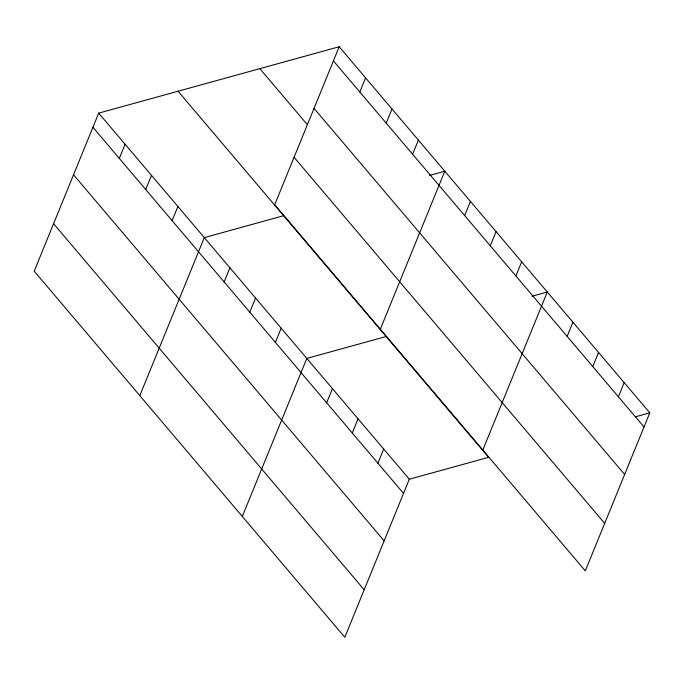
<?xml version="1.0" encoding="UTF-8"?>
<svg xmlns="http://www.w3.org/2000/svg" width="684" height="684" viewBox="0 0 684 684"><rect width="100%" height="100%" fill="white"/><g stroke="black" fill="none" stroke-linecap="round" stroke-linejoin="round"><path stroke-width="1.03" d="M339.187 46.743L274.694 204.773L585.307 570.858L649.8 412.828L339.187 46.743L98.693 113.142L34.2 271.172L344.813 637.257L409.306 479.227L488.667 457.314L178.054 91.228M119.315 158.414L125.095 144.256M145.718 189.528L151.497 175.378M172.12 220.65L177.9 206.491M139.81 395.643L204.302 237.613L283.663 215.699M224.147 281.97L229.927 267.812M249.78 312.169L255.551 298.019M359.81 92.007L365.589 77.856M275.404 342.376L281.175 328.217M386.212 123.129L391.992 108.97M242.316 516.454L306.8 358.425L386.169 336.511M412.614 154.242L418.394 140.092M326.653 402.773L332.433 388.623M380.304 329.243L444.797 171.205L429.535 175.42M352.277 432.981L358.057 418.822M464.641 215.563L470.421 201.412M377.901 463.179L383.681 449.029M490.266 245.77L496.045 231.611M515.898 275.968L521.67 261.818M482.801 450.046L547.294 292.017L532.032 296.232M567.147 336.374L572.927 322.224M592.771 366.573L598.551 352.422M618.396 396.78L624.176 382.621M635.556 416.761L649.8 412.828M333.407 60.893L644.02 426.978M314.033 108.371L624.646 474.457M259.826 68.648L307.21 124.505M294.069 157.294L604.682 523.38M98.693 113.142L409.306 479.227M92.913 127.292L403.534 493.386M73.539 174.779L384.151 540.864M53.574 223.694L364.187 589.779"/></g></svg>
